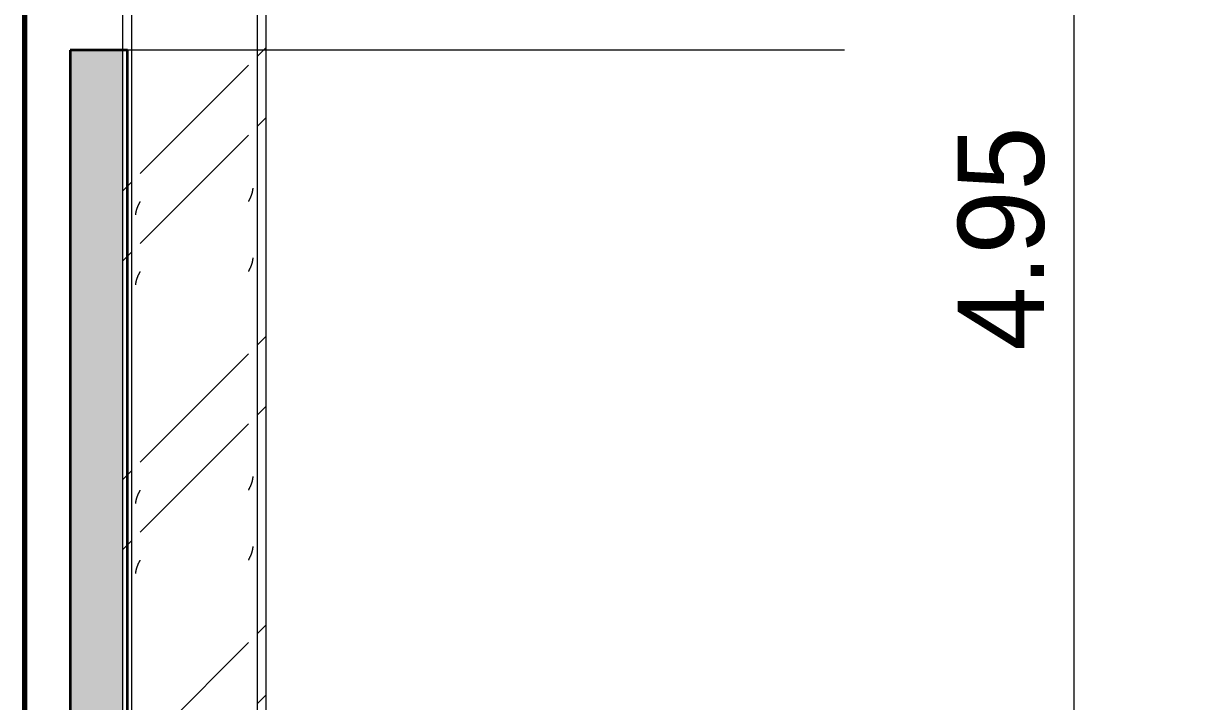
# Model space of a CAD drawing. Header units: centimetres. Extents: x -6111 to 13767, y -285 to 1600.
# Drawn here: x -4795.4 to -4592.4, y 212.2 to 330.4 of the extents above; entities that cross this region are included whole.
import ezdxf

# ---------------------------------------------------------------- set-up
doc = ezdxf.new("R2010")
doc.units = ezdxf.units.CM
for name, color, linetype, lineweight in [('A-ANNO-DIMS', 7, 'Continuous', 9), ('A-ANNO-DIMS-100', 7, 'Continuous', 9), ('A-CLNG', 7, 'Continuous', 9), ('A-WALL', 7, 'Continuous', 9), ('A-WALL-PATT', 7, 'Continuous', 35), ('S-COLS', 7, 'Continuous', 9)]:
    doc.layers.add(name, color=color, linetype=linetype, lineweight=lineweight)
doc.styles.add('Century Gothic_1', font='GOTHIC.TTF', dxfattribs={"height": 15})
doc.dimstyles.new('FCA_N_Cotas_E100', dxfattribs={"dimscale": 30.48, "dimtxt": 15.662524, "dimasz": 0.492126, "dimexe": 0.656168, "dimexo": 0.656168, "dimgap": 0.032808, "dimtad": 1, "dimlfac": 0.01, "dimrnd": 0.01, "dimzin": 0, "dimdsep": 46, "dimtxsty": 'Century Gothic_1', "dimblk1": 'OBLIQUE', "dimblk2": 'OBLIQUE', "dimsah": 1, "dimcen": 0.09, "dimdle": 0.656168, "dimadec": 3, "dimazin": 2, "dimtfac": 1, "dimtdec": 4, "dimtix": 1, "dimtmove": 0, "dimatfit": 3, "dimfxl": 1, "dimtvp": 1, "dimtolj": 1, "dimtzin": 0, "dimarcsym": 2})
pattern_1 = [(45, (0, 0), (-25.14472, 25.14472), []), (45, (0, 38.1), (-25.14472, 25.14472), [])]

# ---------------------------------------------------------------- blocks, each defined once
blk = doc.blocks.new('PQ_RVR_ARQ-01_ZZ_ZZ_MO_T_A_rvt-1-Elevación Eje 1')
at = {"layer": 'A-WALL-PATT', "lineweight": 9, "true_color": 0xeaeaea}
h = blk.add_hatch(color=254, dxfattribs=at)
h.paths.add_polyline_path([(-4794.89, -35), (-4794.89, 529), (-4795.39, 529), (-4795.39, -35)])
h.paths.add_polyline_path([(-4795.39, 554), (-4794.89, 554), (-4794.89, 636.02), (-4795.39, 636.02)])
blk.add_hatch(color=254, dxfattribs=at).paths.add_polyline_path([(-4787.21, 94), (-4778.08, 94), (-4778.08, 325.7), (-4787.21, 325.7), (-4787.21, 186.12)])
at = {"layer": 'A-CLNG', "color": 254, "lineweight": 18, "true_color": 0xe5e5e5}
blk.add_line((-4652.32, 325.7), (-4777.21, 325.7), dxfattribs=at)
at = {"layer": 'A-WALL', "color": 254, "lineweight": 35, "true_color": 0xcccccc}
for p, q in [((-4795.39, 636.02), (-4795.39, -35)), ((-4794.89, -35), (-4794.89, 636.02)), ((-4777.21, 325.7), (-4787.21, 325.7)), ((-4787.21, 325.7), (-4787.21, 94)), ((-4777.21, 94), (-4777.21, 325.7))]:
    blk.add_line(p, q, dxfattribs=at)
blk = doc.blocks.new('FP_3-Elevación Eje 1')
at = {"layer": 'S-COLS', "color": 9, "true_color": 0xc0c0c0}
for p, q in [((-4755.62, 300.47), (-4755.61, 300.51)), ((-4755.61, 300.51), (-4755.59, 300.54)), ((-4755.59, 300.54), (-4755.58, 300.58)), ((-4755.58, 300.58), (-4755.57, 300.62)), ((-4755.57, 300.62), (-4755.55, 300.66)), ((-4755.55, 300.66), (-4755.54, 300.69)), ((-4755.54, 300.69), (-4755.53, 300.73)), ((-4755.53, 300.73), (-4755.52, 300.77)), ((-4755.52, 300.77), (-4755.51, 300.8)), ((-4755.51, 300.8), (-4755.5, 300.84)), ((-4755.5, 300.84), (-4755.49, 300.88)), ((-4755.49, 300.88), (-4755.48, 300.92)), ((-4755.48, 300.92), (-4755.47, 300.95)), ((-4755.47, 300.95), (-4755.46, 300.99)), ((-4755.46, 300.99), (-4755.45, 301.03)), ((-4755.45, 301.03), (-4755.44, 301.07)), ((-4755.44, 301.07), (-4755.43, 301.1)), ((-4755.43, 301.14), (-4755.42, 301.18)), ((-4755.43, 301.1), (-4755.43, 301.14)), ((-4755.42, 301.18), (-4755.41, 301.21)), ((-4755.41, 301.25), (-4755.4, 301.29)), ((-4755.41, 301.21), (-4755.41, 301.25)), ((-4755.4, 301.33), (-4755.39, 301.36)), ((-4755.4, 301.29), (-4755.4, 301.33)), ((-4755.39, 301.4), (-4755.38, 301.44)), ((-4755.39, 301.36), (-4755.39, 301.4)), ((-4755.38, 301.51), (-4755.37, 301.55)), ((-4755.38, 301.48), (-4755.38, 301.51)), ((-4755.38, 301.44), (-4755.38, 301.48)), ((-4755.37, 301.66), (-4755.37, 301.7)), ((-4755.37, 301.63), (-4755.37, 301.66)), ((-4755.37, 301.59), (-4755.37, 301.63)), ((-4755.37, 301.55), (-4755.37, 301.59)), ((-4756.14, 299.35), (-4756.12, 299.39)), ((-4756.12, 299.39), (-4756.1, 299.42)), ((-4756.1, 299.42), (-4756.08, 299.46)), ((-4756.08, 299.46), (-4756.06, 299.5)), ((-4756.06, 299.5), (-4756.04, 299.54)), ((-4756.04, 299.54), (-4756.02, 299.57)), ((-4756.02, 299.57), (-4756.01, 299.61)), ((-4756.01, 299.61), (-4755.99, 299.65)), ((-4755.99, 299.65), (-4755.97, 299.69)), ((-4755.97, 299.69), (-4755.95, 299.72)), ((-4755.95, 299.72), (-4755.93, 299.76)), ((-4755.93, 299.76), (-4755.91, 299.8)), ((-4755.91, 299.8), (-4755.9, 299.83)), ((-4755.9, 299.83), (-4755.88, 299.87)), ((-4755.88, 299.87), (-4755.86, 299.91)), ((-4755.86, 299.91), (-4755.84, 299.95)), ((-4755.84, 299.95), (-4755.83, 299.98)), ((-4755.83, 299.98), (-4755.81, 300.02)), ((-4755.81, 300.02), (-4755.79, 300.06)), ((-4755.79, 300.06), (-4755.77, 300.1)), ((-4755.77, 300.1), (-4755.76, 300.13)), ((-4755.76, 300.13), (-4755.74, 300.17)), ((-4755.74, 300.17), (-4755.73, 300.21)), ((-4755.73, 300.21), (-4755.71, 300.24)), ((-4755.71, 300.24), (-4755.69, 300.28)), ((-4755.69, 300.28), (-4755.68, 300.32)), ((-4755.68, 300.32), (-4755.66, 300.36)), ((-4755.66, 300.36), (-4755.65, 300.39)), ((-4755.65, 300.39), (-4755.63, 300.43)), ((-4755.63, 300.43), (-4755.62, 300.47)), ((-4755.62, 288.28), (-4755.61, 288.32)), ((-4755.61, 288.32), (-4755.59, 288.35)), ((-4755.59, 288.35), (-4755.58, 288.39)), ((-4755.58, 288.39), (-4755.57, 288.43)), ((-4755.57, 288.43), (-4755.55, 288.47)), ((-4755.55, 288.47), (-4755.54, 288.5)), ((-4755.54, 288.5), (-4755.53, 288.54)), ((-4755.53, 288.54), (-4755.52, 288.58)), ((-4755.52, 288.58), (-4755.51, 288.62)), ((-4755.51, 288.62), (-4755.5, 288.65)), ((-4755.5, 288.65), (-4755.49, 288.69)), ((-4755.49, 288.69), (-4755.48, 288.73)), ((-4755.48, 288.73), (-4755.47, 288.76)), ((-4755.47, 288.76), (-4755.46, 288.8)), ((-4755.46, 288.8), (-4755.45, 288.84)), ((-4755.45, 288.84), (-4755.44, 288.88)), ((-4755.44, 288.88), (-4755.43, 288.91)), ((-4755.43, 288.95), (-4755.42, 288.99)), ((-4755.43, 288.91), (-4755.43, 288.95)), ((-4755.42, 288.99), (-4755.41, 289.03)), ((-4755.41, 289.06), (-4755.4, 289.1)), ((-4755.41, 289.03), (-4755.41, 289.06)), ((-4755.4, 289.14), (-4755.39, 289.17)), ((-4755.4, 289.1), (-4755.4, 289.14)), ((-4755.39, 289.21), (-4755.38, 289.25)), ((-4755.39, 289.17), (-4755.39, 289.21)), ((-4755.38, 289.32), (-4755.37, 289.36)), ((-4755.38, 289.29), (-4755.38, 289.32)), ((-4755.38, 289.25), (-4755.38, 289.29)), ((-4755.37, 289.47), (-4755.37, 289.51)), ((-4755.37, 289.44), (-4755.37, 289.47)), ((-4755.37, 289.4), (-4755.37, 289.44)), ((-4755.37, 289.36), (-4755.37, 289.4)), ((-4756.14, 287.16), (-4756.12, 287.2)), ((-4756.12, 287.2), (-4756.1, 287.23)), ((-4756.1, 287.23), (-4756.08, 287.27)), ((-4756.08, 287.27), (-4756.06, 287.31)), ((-4756.06, 287.31), (-4756.04, 287.35)), ((-4756.04, 287.35), (-4756.02, 287.38)), ((-4756.02, 287.38), (-4756.01, 287.42)), ((-4756.01, 287.42), (-4755.99, 287.46)), ((-4755.99, 287.46), (-4755.97, 287.5)), ((-4755.97, 287.5), (-4755.95, 287.53)), ((-4755.95, 287.53), (-4755.93, 287.57)), ((-4755.93, 287.57), (-4755.91, 287.61)), ((-4755.91, 287.61), (-4755.9, 287.65)), ((-4755.9, 287.65), (-4755.88, 287.68)), ((-4755.88, 287.68), (-4755.86, 287.72)), ((-4755.86, 287.72), (-4755.84, 287.76)), ((-4755.84, 287.76), (-4755.83, 287.79)), ((-4755.83, 287.79), (-4755.81, 287.83)), ((-4755.81, 287.83), (-4755.79, 287.87)), ((-4755.79, 287.87), (-4755.77, 287.91)), ((-4755.77, 287.91), (-4755.76, 287.94)), ((-4755.76, 287.94), (-4755.74, 287.98)), ((-4755.74, 287.98), (-4755.73, 288.02)), ((-4755.73, 288.02), (-4755.71, 288.06)), ((-4755.71, 288.06), (-4755.69, 288.09)), ((-4755.69, 288.09), (-4755.68, 288.13)), ((-4755.68, 288.13), (-4755.66, 288.17)), ((-4755.66, 288.17), (-4755.65, 288.2)), ((-4755.65, 288.2), (-4755.63, 288.24)), ((-4755.63, 288.24), (-4755.62, 288.28)), ((-4755.83, 249.69), (-4755.81, 249.73)), ((-4755.81, 249.73), (-4755.79, 249.77)), ((-4755.79, 249.77), (-4755.77, 249.81)), ((-4755.77, 249.81), (-4755.76, 249.84)), ((-4755.76, 249.84), (-4755.74, 249.88)), ((-4755.74, 249.88), (-4755.73, 249.92)), ((-4755.73, 249.92), (-4755.71, 249.96)), ((-4755.71, 249.96), (-4755.69, 249.99)), ((-4755.69, 249.99), (-4755.68, 250.03)), ((-4755.68, 250.03), (-4755.66, 250.07)), ((-4755.66, 250.07), (-4755.65, 250.1)), ((-4755.65, 250.1), (-4755.63, 250.14)), ((-4755.63, 250.14), (-4755.62, 250.18)), ((-4755.62, 250.18), (-4755.61, 250.22)), ((-4755.61, 250.22), (-4755.59, 250.25)), ((-4755.59, 250.25), (-4755.58, 250.29)), ((-4755.58, 250.29), (-4755.57, 250.33)), ((-4755.57, 250.33), (-4755.55, 250.37)), ((-4755.55, 250.37), (-4755.54, 250.4)), ((-4755.54, 250.4), (-4755.53, 250.44)), ((-4755.53, 250.44), (-4755.52, 250.48)), ((-4755.52, 250.48), (-4755.51, 250.52)), ((-4755.51, 250.52), (-4755.5, 250.55)), ((-4755.5, 250.55), (-4755.49, 250.59)), ((-4755.49, 250.59), (-4755.48, 250.63)), ((-4755.48, 250.63), (-4755.47, 250.66)), ((-4755.47, 250.66), (-4755.46, 250.7)), ((-4755.46, 250.7), (-4755.45, 250.74)), ((-4755.45, 250.74), (-4755.44, 250.78)), ((-4755.44, 250.78), (-4755.43, 250.81)), ((-4755.43, 250.85), (-4755.42, 250.89)), ((-4755.43, 250.81), (-4755.43, 250.85)), ((-4755.42, 250.89), (-4755.41, 250.93)), ((-4755.41, 250.96), (-4755.4, 251)), ((-4755.41, 250.93), (-4755.41, 250.96)), ((-4755.4, 251.04), (-4755.39, 251.07)), ((-4755.4, 251), (-4755.4, 251.04)), ((-4755.39, 251.11), (-4755.38, 251.15)), ((-4755.39, 251.07), (-4755.39, 251.11)), ((-4755.38, 251.22), (-4755.37, 251.26)), ((-4755.38, 251.19), (-4755.38, 251.22)), ((-4755.38, 251.15), (-4755.38, 251.19)), ((-4755.37, 251.37), (-4755.37, 251.41)), ((-4755.37, 251.34), (-4755.37, 251.37)), ((-4755.37, 251.3), (-4755.37, 251.34)), ((-4755.37, 251.26), (-4755.37, 251.3)), ((-4756.14, 249.06), (-4756.12, 249.1)), ((-4756.12, 249.1), (-4756.1, 249.13)), ((-4756.1, 249.13), (-4756.08, 249.17)), ((-4756.08, 249.17), (-4756.06, 249.21)), ((-4756.06, 249.21), (-4756.04, 249.25)), ((-4756.04, 249.25), (-4756.02, 249.28)), ((-4756.02, 249.28), (-4756.01, 249.32)), ((-4756.01, 249.32), (-4755.99, 249.36)), ((-4755.99, 249.36), (-4755.97, 249.4)), ((-4755.97, 249.4), (-4755.95, 249.43)), ((-4755.95, 249.43), (-4755.93, 249.47)), ((-4755.93, 249.47), (-4755.91, 249.51)), ((-4755.91, 249.51), (-4755.9, 249.55)), ((-4755.9, 249.55), (-4755.88, 249.58)), ((-4755.88, 249.58), (-4755.86, 249.62)), ((-4755.86, 249.62), (-4755.84, 249.66)), ((-4755.84, 249.66), (-4755.83, 249.69)), ((-4755.81, 237.54), (-4755.79, 237.58)), ((-4755.79, 237.58), (-4755.77, 237.62)), ((-4755.77, 237.62), (-4755.76, 237.65)), ((-4755.76, 237.65), (-4755.74, 237.69)), ((-4755.74, 237.69), (-4755.73, 237.73)), ((-4755.73, 237.73), (-4755.71, 237.77)), ((-4755.71, 237.77), (-4755.69, 237.8)), ((-4755.69, 237.8), (-4755.68, 237.84)), ((-4755.68, 237.84), (-4755.66, 237.88)), ((-4755.66, 237.88), (-4755.65, 237.92)), ((-4755.65, 237.92), (-4755.63, 237.95)), ((-4755.63, 237.95), (-4755.62, 237.99)), ((-4755.62, 237.99), (-4755.61, 238.03)), ((-4755.61, 238.03), (-4755.59, 238.06)), ((-4755.59, 238.06), (-4755.58, 238.1)), ((-4755.58, 238.1), (-4755.57, 238.14)), ((-4755.57, 238.14), (-4755.55, 238.18)), ((-4755.55, 238.18), (-4755.54, 238.21)), ((-4755.54, 238.21), (-4755.53, 238.25)), ((-4755.53, 238.25), (-4755.52, 238.29)), ((-4755.52, 238.29), (-4755.51, 238.33)), ((-4755.51, 238.33), (-4755.5, 238.36)), ((-4755.5, 238.36), (-4755.49, 238.4)), ((-4755.49, 238.4), (-4755.48, 238.44)), ((-4755.48, 238.44), (-4755.47, 238.47)), ((-4755.47, 238.47), (-4755.46, 238.51)), ((-4755.46, 238.51), (-4755.45, 238.55)), ((-4755.45, 238.55), (-4755.44, 238.59)), ((-4755.44, 238.59), (-4755.43, 238.62)), ((-4755.43, 238.66), (-4755.42, 238.7)), ((-4755.43, 238.62), (-4755.43, 238.66)), ((-4755.42, 238.7), (-4755.41, 238.74)), ((-4755.41, 238.77), (-4755.4, 238.81)), ((-4755.41, 238.74), (-4755.41, 238.77)), ((-4755.4, 238.85), (-4755.39, 238.89)), ((-4755.4, 238.81), (-4755.4, 238.85)), ((-4755.39, 238.92), (-4755.38, 238.96)), ((-4755.39, 238.89), (-4755.39, 238.92)), ((-4755.38, 239.03), (-4755.37, 239.07)), ((-4755.38, 239), (-4755.38, 239.03)), ((-4755.38, 238.96), (-4755.38, 239)), ((-4755.37, 239.18), (-4755.37, 239.22)), ((-4755.37, 239.15), (-4755.37, 239.18)), ((-4755.37, 239.11), (-4755.37, 239.15)), ((-4755.37, 239.07), (-4755.37, 239.11)), ((-4756.14, 236.87), (-4756.12, 236.91)), ((-4756.12, 236.91), (-4756.1, 236.95)), ((-4756.1, 236.95), (-4756.08, 236.98)), ((-4756.08, 236.98), (-4756.06, 237.02)), ((-4756.06, 237.02), (-4756.04, 237.06)), ((-4756.04, 237.06), (-4756.02, 237.09)), ((-4756.02, 237.09), (-4756.01, 237.13)), ((-4756.01, 237.13), (-4755.99, 237.17)), ((-4755.99, 237.17), (-4755.97, 237.21)), ((-4755.97, 237.21), (-4755.95, 237.24)), ((-4755.95, 237.24), (-4755.93, 237.28)), ((-4755.93, 237.28), (-4755.91, 237.32)), ((-4755.91, 237.32), (-4755.9, 237.36)), ((-4755.9, 237.36), (-4755.88, 237.39)), ((-4755.88, 237.39), (-4755.86, 237.43)), ((-4755.86, 237.43), (-4755.84, 237.47)), ((-4755.84, 237.47), (-4755.83, 237.5)), ((-4755.83, 237.5), (-4755.81, 237.54))]:
    blk.add_line(p, q, dxfattribs=at)
blk = doc.blocks.new('FP_4-Elevación Eje 1')
at = {"layer": 'S-COLS', "color": 9, "true_color": 0xc0c0c0}
for p, q in [((-4775.46, 298.42), (-4775.44, 298.45)), ((-4775.44, 298.45), (-4775.43, 298.49)), ((-4775.43, 298.49), (-4775.41, 298.53)), ((-4775.41, 298.53), (-4775.4, 298.57)), ((-4775.4, 298.57), (-4775.38, 298.6)), ((-4775.38, 298.6), (-4775.36, 298.64)), ((-4775.36, 298.64), (-4775.35, 298.68)), ((-4775.35, 298.68), (-4775.33, 298.72)), ((-4775.33, 298.72), (-4775.31, 298.75)), ((-4775.31, 298.75), (-4775.29, 298.79)), ((-4775.29, 298.79), (-4775.28, 298.83)), ((-4775.28, 298.83), (-4775.26, 298.86)), ((-4775.26, 298.86), (-4775.24, 298.9)), ((-4775.24, 298.9), (-4775.22, 298.94)), ((-4775.22, 298.94), (-4775.2, 298.98)), ((-4775.2, 298.98), (-4775.19, 299.01)), ((-4775.19, 299.01), (-4775.17, 299.05)), ((-4775.17, 299.05), (-4775.15, 299.09)), ((-4775.15, 299.09), (-4775.13, 299.13)), ((-4775.13, 299.13), (-4775.11, 299.16)), ((-4775.11, 299.16), (-4775.09, 299.2)), ((-4775.09, 299.2), (-4775.07, 299.24)), ((-4775.07, 299.24), (-4775.05, 299.28)), ((-4775.05, 299.28), (-4775.04, 299.31)), ((-4775.04, 299.31), (-4775.02, 299.35)), ((-4775.79, 297), (-4775.78, 297.04)), ((-4775.78, 297.19), (-4775.77, 297.22)), ((-4775.78, 297.15), (-4775.78, 297.19)), ((-4775.78, 297.11), (-4775.78, 297.15)), ((-4775.78, 297.07), (-4775.78, 297.11)), ((-4775.78, 297.04), (-4775.78, 297.07)), ((-4775.77, 297.3), (-4775.76, 297.34)), ((-4775.77, 297.26), (-4775.77, 297.3)), ((-4775.77, 297.22), (-4775.77, 297.26)), ((-4775.76, 297.37), (-4775.75, 297.41)), ((-4775.76, 297.34), (-4775.76, 297.37)), ((-4775.75, 297.45), (-4775.74, 297.48)), ((-4775.75, 297.41), (-4775.75, 297.45)), ((-4775.74, 297.48), (-4775.73, 297.52)), ((-4775.73, 297.56), (-4775.72, 297.6)), ((-4775.73, 297.52), (-4775.73, 297.56)), ((-4775.72, 297.6), (-4775.71, 297.63)), ((-4775.71, 297.63), (-4775.7, 297.67)), ((-4775.7, 297.67), (-4775.69, 297.71)), ((-4775.69, 297.75), (-4775.68, 297.78)), ((-4775.69, 297.71), (-4775.69, 297.75)), ((-4775.68, 297.78), (-4775.67, 297.82)), ((-4775.67, 297.82), (-4775.66, 297.86)), ((-4775.66, 297.86), (-4775.65, 297.89)), ((-4775.65, 297.89), (-4775.63, 297.93)), ((-4775.63, 297.93), (-4775.62, 297.97)), ((-4775.62, 297.97), (-4775.61, 298.01)), ((-4775.61, 298.01), (-4775.6, 298.04)), ((-4775.6, 298.04), (-4775.59, 298.08)), ((-4775.59, 298.08), (-4775.57, 298.12)), ((-4775.57, 298.12), (-4775.56, 298.16)), ((-4775.56, 298.16), (-4775.55, 298.19)), ((-4775.55, 298.19), (-4775.53, 298.23)), ((-4775.53, 298.23), (-4775.52, 298.27)), ((-4775.52, 298.27), (-4775.5, 298.31)), ((-4775.5, 298.31), (-4775.49, 298.34)), ((-4775.49, 298.34), (-4775.47, 298.38)), ((-4775.47, 298.38), (-4775.46, 298.42)), ((-4775.44, 286.26), (-4775.43, 286.3)), ((-4775.43, 286.3), (-4775.41, 286.34)), ((-4775.41, 286.34), (-4775.4, 286.38)), ((-4775.4, 286.38), (-4775.38, 286.41)), ((-4775.38, 286.41), (-4775.36, 286.45)), ((-4775.36, 286.45), (-4775.35, 286.49)), ((-4775.35, 286.49), (-4775.33, 286.53)), ((-4775.33, 286.53), (-4775.31, 286.56)), ((-4775.31, 286.56), (-4775.29, 286.6)), ((-4775.29, 286.6), (-4775.28, 286.64)), ((-4775.28, 286.64), (-4775.26, 286.68)), ((-4775.26, 286.68), (-4775.24, 286.71)), ((-4775.24, 286.71), (-4775.22, 286.75)), ((-4775.22, 286.75), (-4775.2, 286.79)), ((-4775.2, 286.79), (-4775.19, 286.82)), ((-4775.19, 286.82), (-4775.17, 286.86)), ((-4775.17, 286.86), (-4775.15, 286.9)), ((-4775.15, 286.9), (-4775.13, 286.94)), ((-4775.13, 286.94), (-4775.11, 286.97)), ((-4775.11, 286.97), (-4775.09, 287.01)), ((-4775.09, 287.01), (-4775.07, 287.05)), ((-4775.07, 287.05), (-4775.05, 287.09)), ((-4775.05, 287.09), (-4775.04, 287.12)), ((-4775.04, 287.12), (-4775.02, 287.16)), ((-4775.79, 284.81), (-4775.78, 284.85)), ((-4775.78, 285), (-4775.77, 285.03)), ((-4775.78, 284.96), (-4775.78, 285)), ((-4775.78, 284.92), (-4775.78, 284.96)), ((-4775.78, 284.88), (-4775.78, 284.92)), ((-4775.78, 284.85), (-4775.78, 284.88)), ((-4775.77, 285.11), (-4775.76, 285.15)), ((-4775.77, 285.07), (-4775.77, 285.11)), ((-4775.77, 285.03), (-4775.77, 285.07)), ((-4775.76, 285.18), (-4775.75, 285.22)), ((-4775.76, 285.15), (-4775.76, 285.18)), ((-4775.75, 285.26), (-4775.74, 285.29)), ((-4775.75, 285.22), (-4775.75, 285.26)), ((-4775.74, 285.29), (-4775.73, 285.33)), ((-4775.73, 285.37), (-4775.72, 285.41)), ((-4775.73, 285.33), (-4775.73, 285.37)), ((-4775.72, 285.41), (-4775.71, 285.44)), ((-4775.71, 285.44), (-4775.7, 285.48)), ((-4775.7, 285.48), (-4775.69, 285.52)), ((-4775.69, 285.56), (-4775.68, 285.59)), ((-4775.69, 285.52), (-4775.69, 285.56)), ((-4775.68, 285.59), (-4775.67, 285.63)), ((-4775.67, 285.63), (-4775.66, 285.67)), ((-4775.66, 285.67), (-4775.65, 285.71)), ((-4775.65, 285.71), (-4775.63, 285.74)), ((-4775.63, 285.74), (-4775.62, 285.78)), ((-4775.62, 285.78), (-4775.61, 285.82)), ((-4775.61, 285.82), (-4775.6, 285.85)), ((-4775.6, 285.85), (-4775.59, 285.89)), ((-4775.59, 285.89), (-4775.57, 285.93)), ((-4775.57, 285.93), (-4775.56, 285.97)), ((-4775.56, 285.97), (-4775.55, 286)), ((-4775.55, 286), (-4775.53, 286.04)), ((-4775.53, 286.04), (-4775.52, 286.08)), ((-4775.52, 286.08), (-4775.5, 286.12)), ((-4775.5, 286.12), (-4775.49, 286.15)), ((-4775.49, 286.15), (-4775.47, 286.19)), ((-4775.47, 286.19), (-4775.46, 286.23)), ((-4775.46, 286.23), (-4775.44, 286.26)), ((-4775.62, 247.68), (-4775.61, 247.72)), ((-4775.61, 247.72), (-4775.6, 247.75)), ((-4775.6, 247.75), (-4775.59, 247.79)), ((-4775.59, 247.79), (-4775.57, 247.83)), ((-4775.57, 247.83), (-4775.56, 247.87)), ((-4775.56, 247.87), (-4775.55, 247.9)), ((-4775.55, 247.9), (-4775.53, 247.94)), ((-4775.53, 247.94), (-4775.52, 247.98)), ((-4775.52, 247.98), (-4775.5, 248.02)), ((-4775.5, 248.02), (-4775.49, 248.05)), ((-4775.49, 248.05), (-4775.47, 248.09)), ((-4775.47, 248.09), (-4775.46, 248.13)), ((-4775.46, 248.13), (-4775.44, 248.16)), ((-4775.44, 248.16), (-4775.43, 248.2)), ((-4775.43, 248.2), (-4775.41, 248.24)), ((-4775.41, 248.24), (-4775.4, 248.28)), ((-4775.4, 248.28), (-4775.38, 248.31)), ((-4775.38, 248.31), (-4775.36, 248.35)), ((-4775.36, 248.35), (-4775.35, 248.39)), ((-4775.35, 248.39), (-4775.33, 248.43)), ((-4775.33, 248.43), (-4775.31, 248.46)), ((-4775.31, 248.46), (-4775.29, 248.5)), ((-4775.29, 248.5), (-4775.28, 248.54)), ((-4775.28, 248.54), (-4775.26, 248.58)), ((-4775.26, 248.58), (-4775.24, 248.61)), ((-4775.24, 248.61), (-4775.22, 248.65)), ((-4775.22, 248.65), (-4775.2, 248.69)), ((-4775.2, 248.69), (-4775.19, 248.72)), ((-4775.19, 248.72), (-4775.17, 248.76)), ((-4775.17, 248.76), (-4775.15, 248.8)), ((-4775.15, 248.8), (-4775.13, 248.84)), ((-4775.13, 248.84), (-4775.11, 248.87)), ((-4775.11, 248.87), (-4775.09, 248.91)), ((-4775.09, 248.91), (-4775.07, 248.95)), ((-4775.07, 248.95), (-4775.05, 248.99)), ((-4775.05, 248.99), (-4775.04, 249.02)), ((-4775.04, 249.02), (-4775.02, 249.06)), ((-4775.79, 246.71), (-4775.78, 246.75)), ((-4775.78, 246.9), (-4775.77, 246.93)), ((-4775.78, 246.86), (-4775.78, 246.9)), ((-4775.78, 246.82), (-4775.78, 246.86)), ((-4775.78, 246.78), (-4775.78, 246.82)), ((-4775.78, 246.75), (-4775.78, 246.78)), ((-4775.77, 247.01), (-4775.76, 247.05)), ((-4775.77, 246.97), (-4775.77, 247.01)), ((-4775.77, 246.93), (-4775.77, 246.97)), ((-4775.76, 247.08), (-4775.75, 247.12)), ((-4775.76, 247.05), (-4775.76, 247.08)), ((-4775.75, 247.16), (-4775.74, 247.19)), ((-4775.75, 247.12), (-4775.75, 247.16)), ((-4775.74, 247.19), (-4775.73, 247.23)), ((-4775.73, 247.27), (-4775.72, 247.31)), ((-4775.73, 247.23), (-4775.73, 247.27)), ((-4775.72, 247.31), (-4775.71, 247.34)), ((-4775.71, 247.34), (-4775.7, 247.38)), ((-4775.7, 247.38), (-4775.69, 247.42)), ((-4775.69, 247.46), (-4775.68, 247.49)), ((-4775.69, 247.42), (-4775.69, 247.46)), ((-4775.68, 247.49), (-4775.67, 247.53)), ((-4775.67, 247.53), (-4775.66, 247.57)), ((-4775.66, 247.57), (-4775.65, 247.61)), ((-4775.65, 247.61), (-4775.63, 247.64)), ((-4775.63, 247.64), (-4775.62, 247.68)), ((-4775.62, 235.49), (-4775.61, 235.53)), ((-4775.61, 235.53), (-4775.6, 235.57)), ((-4775.6, 235.57), (-4775.59, 235.6)), ((-4775.59, 235.6), (-4775.57, 235.64)), ((-4775.57, 235.64), (-4775.56, 235.68)), ((-4775.56, 235.68), (-4775.55, 235.71)), ((-4775.55, 235.71), (-4775.53, 235.75)), ((-4775.53, 235.75), (-4775.52, 235.79)), ((-4775.52, 235.79), (-4775.5, 235.83)), ((-4775.5, 235.83), (-4775.49, 235.86)), ((-4775.49, 235.86), (-4775.47, 235.9)), ((-4775.47, 235.9), (-4775.46, 235.94)), ((-4775.46, 235.94), (-4775.44, 235.98)), ((-4775.44, 235.98), (-4775.43, 236.01)), ((-4775.43, 236.01), (-4775.41, 236.05)), ((-4775.41, 236.05), (-4775.4, 236.09)), ((-4775.4, 236.09), (-4775.38, 236.12)), ((-4775.38, 236.12), (-4775.36, 236.16)), ((-4775.36, 236.16), (-4775.35, 236.2)), ((-4775.35, 236.2), (-4775.33, 236.24)), ((-4775.33, 236.24), (-4775.31, 236.27)), ((-4775.31, 236.27), (-4775.29, 236.31)), ((-4775.29, 236.31), (-4775.28, 236.35)), ((-4775.28, 236.35), (-4775.26, 236.39)), ((-4775.26, 236.39), (-4775.24, 236.42)), ((-4775.24, 236.42), (-4775.22, 236.46)), ((-4775.22, 236.46), (-4775.2, 236.5)), ((-4775.2, 236.5), (-4775.19, 236.54)), ((-4775.19, 236.54), (-4775.17, 236.57)), ((-4775.17, 236.57), (-4775.15, 236.61)), ((-4775.15, 236.61), (-4775.13, 236.65)), ((-4775.13, 236.65), (-4775.11, 236.68)), ((-4775.11, 236.68), (-4775.09, 236.72)), ((-4775.09, 236.72), (-4775.07, 236.76)), ((-4775.07, 236.76), (-4775.05, 236.8)), ((-4775.05, 236.8), (-4775.04, 236.83)), ((-4775.04, 236.83), (-4775.02, 236.87)), ((-4775.79, 234.52), (-4775.78, 234.56)), ((-4775.78, 234.71), (-4775.77, 234.74)), ((-4775.78, 234.67), (-4775.78, 234.71)), ((-4775.78, 234.63), (-4775.78, 234.67)), ((-4775.78, 234.6), (-4775.78, 234.63)), ((-4775.78, 234.56), (-4775.78, 234.6)), ((-4775.77, 234.82), (-4775.76, 234.86)), ((-4775.77, 234.78), (-4775.77, 234.82)), ((-4775.77, 234.74), (-4775.77, 234.78)), ((-4775.76, 234.89), (-4775.75, 234.93)), ((-4775.76, 234.86), (-4775.76, 234.89)), ((-4775.75, 234.97), (-4775.74, 235.01)), ((-4775.75, 234.93), (-4775.75, 234.97)), ((-4775.74, 235.01), (-4775.73, 235.04)), ((-4775.73, 235.08), (-4775.72, 235.12)), ((-4775.73, 235.04), (-4775.73, 235.08)), ((-4775.72, 235.12), (-4775.71, 235.15)), ((-4775.71, 235.15), (-4775.7, 235.19)), ((-4775.7, 235.19), (-4775.69, 235.23)), ((-4775.69, 235.27), (-4775.68, 235.3)), ((-4775.69, 235.23), (-4775.69, 235.27)), ((-4775.68, 235.3), (-4775.67, 235.34)), ((-4775.67, 235.34), (-4775.66, 235.38)), ((-4775.66, 235.38), (-4775.65, 235.42)), ((-4775.65, 235.42), (-4775.63, 235.45)), ((-4775.63, 235.45), (-4775.62, 235.49))]:
    blk.add_line(p, q, dxfattribs=at)
blk = doc.blocks.new('DIMBLOCK5-Elevación Eje 1')
at = {"layer": 'A-ANNO-DIMS-100', "lineweight": 35}
for p, q in [((-4612.36, 541.5), (-4619.86, 549)), ((-4612.36, 541.5), (-4604.86, 534)), ((-4612.36, 46.02), (-4619.86, 53.52)), ((-4612.36, 46.02), (-4604.86, 38.52))]:
    blk.add_line(p, q, dxfattribs=at)
at = {"layer": 'A-ANNO-DIMS-100'}
for p, q in [((-4612.36, 541.5), (-4745.58, 541.5)), ((-4612.36, 541.5), (-4612.36, 26.02)), ((-4612.36, 541.5), (-4592.36, 541.5)), ((-4612.36, 46.02), (-4632.46, 46.02)), ((-4612.36, 46.02), (-4592.36, 46.02))]:
    blk.add_line(p, q, dxfattribs=at)
at = {"layer": 'A-ANNO-DIMS-100', "color": 0, "insert": (-4632.58, 273.38), "char_height": 15, "width": 48.9267, "attachment_point": 1, "rotation": 90, "line_spacing_factor": 0.984502, "style": 'Century Gothic_1'}
blk.add_mtext('4.95', dxfattribs=at)
blk = doc.blocks.new('_Oblique')
at = {"color": 0, "linetype": 'ByBlock', "lineweight": -2}
blk.add_line((-0.5, -0.5), (0.5, 0.5), dxfattribs=at)

msp = doc.modelspace()

# ---------------------------------------------------------------- hatches: boundary and pattern name
at = {"layer": 'S-COLS', "true_color": 0xc0c0c0}
h = msp.add_hatch(dxfattribs=at)
h.set_pattern_fill('FP_2', color=9, style=0, pattern_type=2)
h.set_pattern_definition(pattern_1)
h.paths.add_polyline_path([(-4776.537, 46.025), (-4776.537, 955.53), (-4778.077, 955.53), (-4778.077, 46.025)])
h = msp.add_hatch(dxfattribs=at)
h.set_pattern_fill('FP_2', color=9, style=0, pattern_type=2)
h.set_pattern_definition(pattern_1)
h.paths.add_polyline_path([(-4756.519, 46.025), (-4756.137, 46.025), (-4756.137, 955.53), (-4775.017, 955.53), (-4775.017, 46.025)])
h = msp.add_hatch(dxfattribs=at)
h.set_pattern_fill('FP_2', color=9, style=0, pattern_type=2)
h.set_pattern_definition(pattern_1)
h.paths.add_polyline_path([(-4753.077, 46.025), (-4753.077, 955.53), (-4754.617, 955.53), (-4754.617, 46.025)])

# ---------------------------------------------------------------- linework, layer by layer
at = {"layer": 'S-COLS'}
for p, q in [((-4778.077, 955.53), (-4778.077, 46.025)), ((-4776.537, 955.53), (-4776.537, 46.025)), ((-4754.617, 955.53), (-4754.617, 46.025)), ((-4753.077, 46.025), (-4753.077, 955.53))]:
    msp.add_line(p, q, dxfattribs=at)

# ---------------------------------------------------------------- block references
at = {"lineweight": 5}
msp.add_blockref('PQ_RVR_ARQ-01_ZZ_ZZ_MO_T_A_rvt-1-Elevación Eje 1', (0, 0), dxfattribs=at)
at = {"layer": 'S-COLS'}
for name in ['FP_3-Elevación Eje 1', 'FP_4-Elevación Eje 1']:
    msp.add_blockref(name, (0, 0), dxfattribs=at)

# ---------------------------------------------------------------- dimensions: what is measured, and where the dimension line sits
at = {"layer": 'A-ANNO-DIMS'}
dim = msp.add_linear_dim(base=(-4612.357, 46.025), p1=(-4765.578, 541.5), p2=(-4650.473, 46.025), angle=90, dimstyle='FCA_N_Cotas_E100', override={"dimpost": '<>', "dimfxl": 508.670056}, dxfattribs=at)
dim.commit()
dim.dimension.update_dxf_attribs({"geometry": 'DIMBLOCK5-Elevación Eje 1', "text_midpoint": (-4621.234, 293.762)})

doc.saveas('drawing.dxf')
